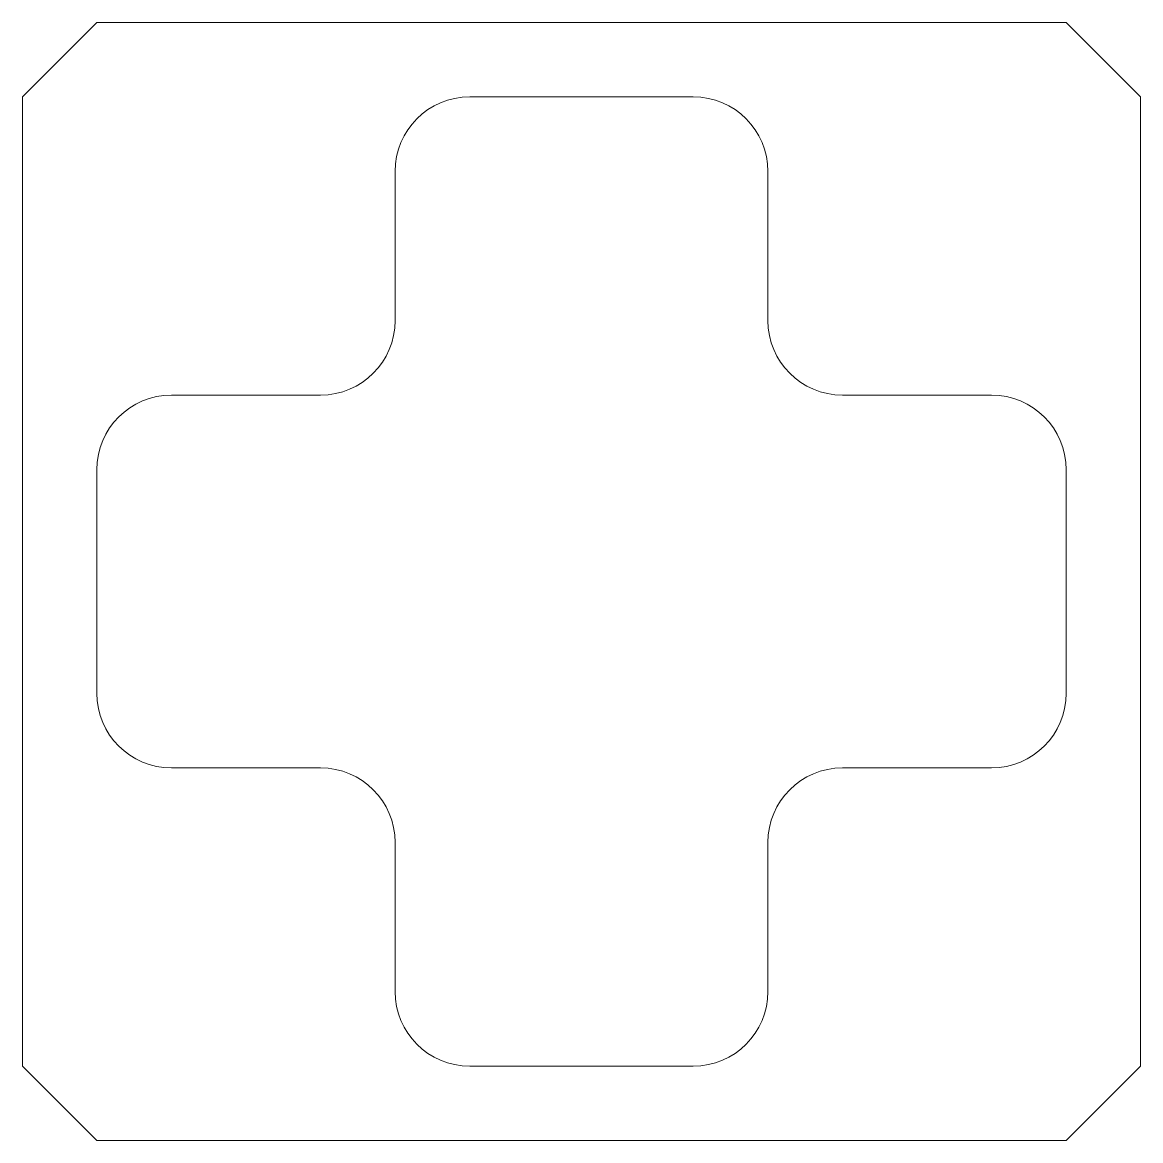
# Paper-space layout 'Layout1' of a CAD drawing. Header units: millimetres. Extents: x 1147 to 1297, y 3966 to 4116.
import ezdxf

# ---------------------------------------------------------------- set-up
doc = ezdxf.new("R2010")
doc.units = ezdxf.units.MM

psp = doc.layouts.get("Layout1")

# ---------------------------------------------------------------- linework, layer by layer
at = {"linetype": 'Continuous', "lineweight": 20}
for p, q in [((1147, 4106), (1157, 4116)), ((1287, 4116), (1157, 4116)), ((1287, 4116), (1297, 4106)), ((1147, 4106), (1147, 3976)), ((1237, 4106), (1207, 4106)), ((1297, 3976), (1297, 4106)), ((1197, 4096), (1197, 4076)), ((1247, 4096), (1247, 4076)), ((1167, 4066), (1187, 4066)), ((1257, 4066), (1277, 4066)), ((1157, 4056), (1157, 4026)), ((1287, 4026), (1287, 4056)), ((1167, 4016), (1187, 4016)), ((1257, 4016), (1277, 4016)), ((1197, 4006), (1197, 3986)), ((1247, 4006), (1247, 3986)), ((1157, 3966), (1147, 3976)), ((1207, 3976), (1237, 3976)), ((1297, 3976), (1287, 3966)), ((1157, 3966), (1287, 3966))]:
    psp.add_line(p, q, dxfattribs=at)
for centre, start, end in [((1207, 4096), 90, 180), ((1237, 4096), 0, 90), ((1187, 4076), 270, 0), ((1257, 4076), 180, 270), ((1167, 4056), 90, 180), ((1277, 4056), 0, 90), ((1167, 4026), 180, 270), ((1277, 4026), 270, 0), ((1187, 4006), 0, 90), ((1257, 4006), 90, 180), ((1207, 3986), 180, 270), ((1237, 3986), 270, 0)]:
    psp.add_arc(centre, 10, start, end, dxfattribs=at)

doc.saveas('drawing.dxf')
